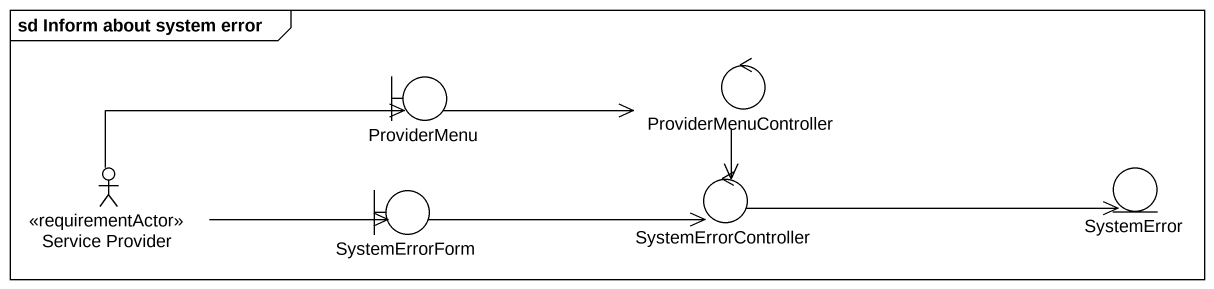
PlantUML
@startuml
mainframe sd Inform about system error
boundary ProviderMenu
control ProviderMenuController
actor "Service Provider" as Service_Provider <<requirementActor>>
boundary SystemErrorForm
control SystemErrorController
entity SystemError
ProviderMenu -right-> ProviderMenuController
ProviderMenuController --> SystemErrorController
Service_Provider -right-> ProviderMenu
Service_Provider -right-> SystemErrorForm
SystemErrorForm -right-> SystemErrorController
SystemErrorController -right-> SystemError
@enduml
